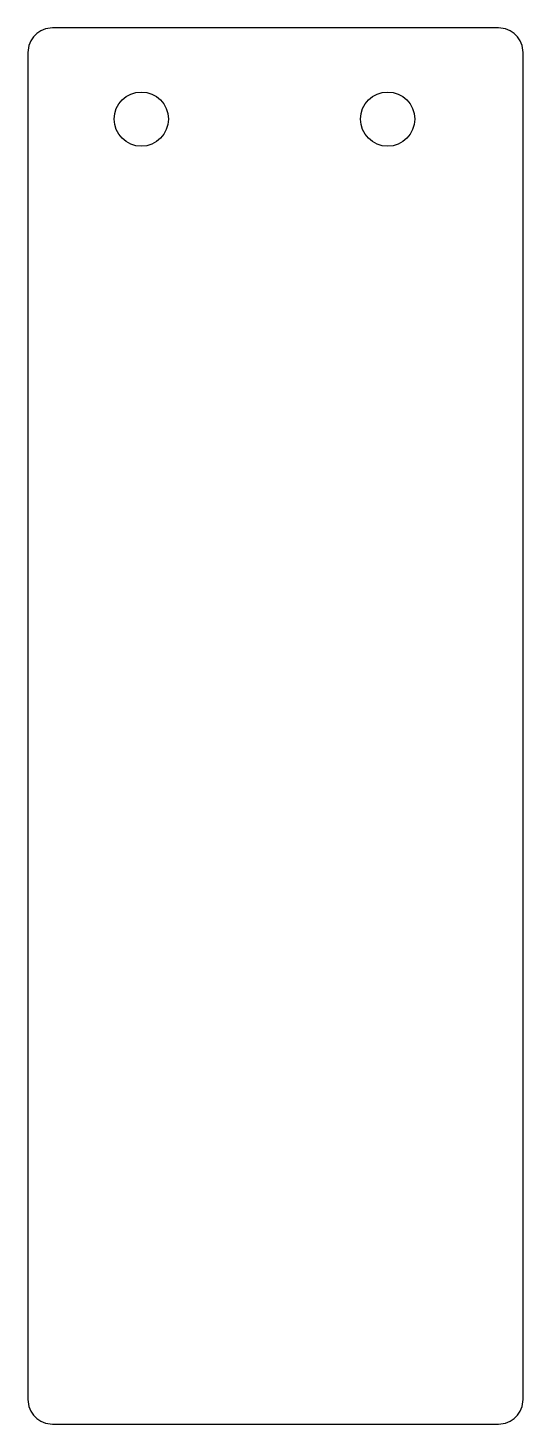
# Model space of a CAD drawing. Header units: millimetres. Extents: x -10 to 10, y -28.3 to 28.3.
import ezdxf

# ---------------------------------------------------------------- set-up
doc = ezdxf.new("R2010")
doc.units = ezdxf.units.MM
doc.layers.get('0').update_dxf_attribs({"linetype": 'CONTINUOUS'})

msp = doc.modelspace()

# ---------------------------------------------------------------- linework, layer by layer
msp.add_lwpolyline([(-10.05, -27.325, 0.414214), (-9.05, -28.325), (9.05, -28.325, 0.414214), (10.05, -27.325), (10.05, 27.325, 0.414214), (9.05, 28.325), (-9.05, 28.325, 0.414214), (-10.05, 27.325)], format="xyb", close=True)
for centre in [(-5.45, 24.625), (4.55, 24.625)]:
    msp.add_circle(centre, 1.1)

doc.saveas('drawing.dxf')
